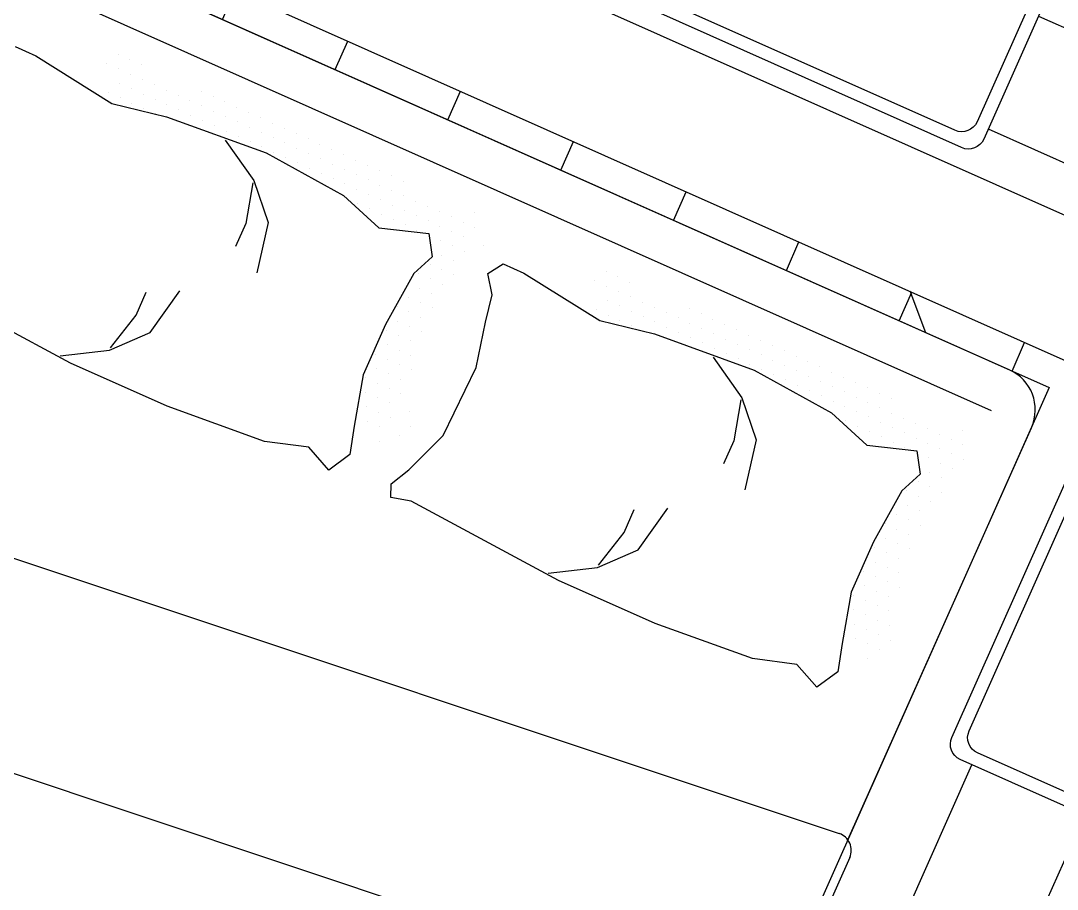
# Model space of a CAD drawing. Header units: millimetres. Extents: x 525387 to 527545, y 2235066 to 2235448.
# Drawn here: x 525583.582 to 525584.754, y 2235296.556 to 2235297.538 of the extents above; entities that cross this region are included whole.
import ezdxf

# ---------------------------------------------------------------- set-up
doc = ezdxf.new("R2010")
doc.units = ezdxf.units.MM
doc.layers.add('jardin', color=72, linetype='Continuous', lineweight=5)
doc.layers.add('muro', color=5, linetype='Continuous', lineweight=35)
doc.layers.add('muebles', color=2, linetype='Continuous')
doc.layers.add('PISOS', color=7, linetype='Continuous')

# ---------------------------------------------------------------- blocks, each defined once
blk = doc.blocks.new('CAMA MAT')
at = {"color": 0, "linetype": 'ByBlock'}
for p, q in [((0.6003499990979435, 3.27736049143823e-05), (-0.6003499990979435, -3.27736049143823e-05)), ((-0.6003472242824728, -0.05043907344115439), (0.6003527739176207, -0.05037352640064086)), ((0.6499933339022164, -0.5600965149170065), (0.6499652301564538, -0.04957699518612202)), ((-0.4657680572094023, -0.08411246417128382), (-0.4657680572094023, -0.08411246417128382)), ((-0.4510650894236505, -0.0841116547852323), (-0.4510650894236505, -0.0841116547852323)), ((-0.4363621216250522, -0.08411084539907421), (-0.4363621216250522, -0.08411084539907421)), ((-0.3628472826447933, -0.08410679846862479), (-0.3628472826447933, -0.08410679846862479)), ((-0.3481443148590415, -0.08410598908246669), (-0.3481443148590415, -0.08410598908246669)), ((-0.3334413470604431, -0.08410517969641518), (-0.3334413470604431, -0.08410517969641518)), ((-0.3187383792619585, -0.08410437031031393), (-0.3187383792619585, -0.08410437031031393)), ((-0.3040354114633601, -0.08410356092421267), (-0.3040354114633601, -0.08410356092421267)), ((-0.2893324436776084, -0.08410275153811142), (-0.2893324436776084, -0.08410275153811142)), ((-0.27462947587901, -0.08410194215201017), (-0.27462947587901, -0.08410194215201017)), ((-0.2599265080801842, -0.08410113276596576), (-0.2599265080801842, -0.08410113276596576)), ((-0.2452235402815859, -0.08410032337980766), (-0.2452235402815859, -0.08410032337980766)), ((-0.2305205724958341, -0.0840995139936993), (-0.2305205724958341, -0.0840995139936993)), ((-0.2158176046973495, -0.0840987046076549), (-0.2158176046973495, -0.0840987046076549)), ((-0.2011146368987511, -0.0840978952214968), (-0.2011146368987511, -0.0840978952214968)), ((-0.1864116691129993, -0.08409708583539555), (-0.1864116691129993, -0.08409708583539555)), ((-0.171708701314401, -0.08409627644935114), (-0.171708701314401, -0.08409627644935114)), ((-0.1570057335158026, -0.08409546706324988), (-0.1570057335158026, -0.08409546706324988)), ((-0.1423027657169769, -0.08409465767714863), (-0.1423027657169769, -0.08409465767714863)), ((-0.1275997979314525, -0.08409384829104738), (-0.1275997979314525, -0.08409384829104738)), ((-0.1128968301327404, -0.08409303890493902), (-0.1128968301327404, -0.08409303890493902)), ((-0.02467902335399685, -0.08408818258838124), (-0.02467902335399685, -0.08408818258838124)), ((0.1385554821004007, -0.08407974707226629), (0.1385554821004007, -0.08407974707226629)), ((0.1532584498861524, -0.08407893768621477), (0.1532584498861524, -0.08407893768621477)), ((0.1679614176847508, -0.08407812830005668), (0.1679614176847508, -0.08407812830005668)), ((0.2414762566650097, -0.08407408136960726), (0.2414762566650097, -0.08407408136960726)), ((0.2561792244507615, -0.08407327198344916), (0.2561792244507615, -0.08407327198344916)), ((0.2708821922493598, -0.08407246259739765), (0.2708821922493598, -0.08407246259739765)), ((0.2855851600478445, -0.0840716532112964), (0.2855851600478445, -0.0840716532112964)), ((0.3002881278464429, -0.08407084382519514), (0.3002881278464429, -0.08407084382519514)), ((0.3149910956321946, -0.08407003443909389), (0.3149910956321946, -0.08407003443909389)), ((0.329694063430793, -0.08406922505299264), (0.329694063430793, -0.08406922505299264)), ((0.3443970312296187, -0.08406841566694823), (0.3443970312296187, -0.08406841566694823)), ((0.3590999990282171, -0.08406760628078302), (0.3590999990282171, -0.08406760628078302)), ((0.3738029668139689, -0.08406679689468177), (0.3738029668139689, -0.08406679689468177)), ((0.3885059346124535, -0.08406598750863736), (0.3885059346124535, -0.08406598750863736)), ((0.4032089024110519, -0.08406517812247927), (0.4032089024110519, -0.08406517812247927)), ((0.4179118701968036, -0.08406436873637801), (0.4179118701968036, -0.08406436873637801)), ((0.432614837995402, -0.0840635593503336), (0.432614837995402, -0.0840635593503336)), ((0.4473178057940004, -0.08406274996423235), (0.4473178057940004, -0.08406274996423235)), ((0.4620207735928261, -0.0840619405781311), (0.4620207735928261, -0.0840619405781311)), ((0.4767237413783505, -0.08406113119202274), (0.4767237413783505, -0.08406113119202274)), ((0.4914267091770625, -0.08406032180592149), (0.4914267091770625, -0.08406032180592149)), ((0.5796445159558061, -0.08405546548936371), (0.5796445159558061, -0.08405546548936371)), ((-0.4731187317224794, -0.09881583666300031), (-0.4731187317224794, -0.09881583666300031)), ((-0.458415763936955, -0.09881502727684222), (-0.458415763936955, -0.09881502727684222)), ((-0.4437127961381293, -0.09881421789074096), (-0.4437127961381293, -0.09881421789074096)), ((-0.4290098283395309, -0.09881340850469655), (-0.4290098283395309, -0.09881340850469655)), ((-0.4143068605409326, -0.0988125991185953), (-0.4143068605409326, -0.0988125991185953)), ((-0.3996038927551808, -0.09881178973249405), (-0.3996038927551808, -0.09881178973249405)), ((-0.3849009249566961, -0.0988109803463928), (-0.3849009249566961, -0.0988109803463928)), ((-0.3701979571580978, -0.09881017096028444), (-0.3701979571580978, -0.09881017096028444)), ((-0.355494989359272, -0.09880936157418319), (-0.355494989359272, -0.09880936157418319)), ((-0.3407920215737477, -0.09880855218808193), (-0.3407920215737477, -0.09880855218808193)), ((-0.3260890537749219, -0.09880774280198068), (-0.3260890537749219, -0.09880774280198068)), ((-0.3113860859763236, -0.09880693341587943), (-0.3113860859763236, -0.09880693341587943)), ((-0.2966831181905718, -0.09880612402977818), (-0.2966831181905718, -0.09880612402977818)), ((-0.2819801503920871, -0.09880531464373377), (-0.2819801503920871, -0.09880531464373377)), ((-0.2672771825934888, -0.09880450525762541), (-0.2672771825934888, -0.09880450525762541)), ((-0.2525742147948904, -0.09880369587146731), (-0.2525742147948904, -0.09880369587146731)), ((-0.2378712470091386, -0.0988028864854229), (-0.2378712470091386, -0.0988028864854229)), ((-0.2231682792105403, -0.09880207709932165), (-0.2231682792105403, -0.09880207709932165)), ((-0.2084653114119419, -0.09880126771316355), (-0.2084653114119419, -0.09880126771316355)), ((-0.1937623436131162, -0.09880045832711914), (-0.1937623436131162, -0.09880045832711914)), ((-0.1790593758274781, -0.09879964894101789), (-0.1790593758274781, -0.09879964894101789)), ((-0.1643564080288797, -0.09879883955491664), (-0.1643564080288797, -0.09879883955491664)), ((-0.1496534402302814, -0.09879803016880828), (-0.1496534402302814, -0.09879803016880828)), ((-0.134950472431683, -0.09879722078270703), (-0.134950472431683, -0.09879722078270703)), ((-0.1202475046459313, -0.09879641139666262), (-0.1202475046459313, -0.09879641139666262)), ((-0.1055445368473329, -0.09879560201050452), (-0.1055445368473329, -0.09879560201050452)), ((-0.09084156904873453, -0.09879479262440327), (-0.09084156904873453, -0.09879479262440327)), ((-0.07613860126309646, -0.09879398323835886), (-0.07613860126309646, -0.09879398323835886)), ((-0.0614356334644981, -0.09879317385220077), (-0.0614356334644981, -0.09879317385220077)), ((-0.04673266566567236, -0.09879236446609241), (-0.04673266566567236, -0.09879236446609241)), ((-0.03202969786707399, -0.098791555080048), (-0.03202969786707399, -0.098791555080048)), ((-0.01732673008132224, -0.09879074569394675), (-0.01732673008132224, -0.09879074569394675)), ((0.1312048075873236, -0.09878311956398278), (0.1312048075873236, -0.09878311956398278)), ((0.1459077753728479, -0.09878231017782468), (0.1459077753728479, -0.09878231017782468)), ((0.1606107431716737, -0.09878150079172343), (0.1606107431716737, -0.09878150079172343)), ((0.175313710970272, -0.09878069140567902), (0.175313710970272, -0.09878069140567902)), ((0.1900166787688704, -0.09877988201957777), (0.1900166787688704, -0.09877988201957777)), ((0.2047196465546222, -0.09877907263347652), (0.2047196465546222, -0.09877907263347652)), ((0.2194226143532205, -0.09877826324736816), (0.2194226143532205, -0.09877826324736816)), ((0.2341255821517052, -0.0987774538612669), (0.2341255821517052, -0.0987774538612669)), ((0.2488285499505309, -0.09877664447516565), (0.2488285499505309, -0.09877664447516565)), ((0.2635315177360553, -0.0987758350890644), (0.2635315177360553, -0.0987758350890644)), ((0.2782344855348811, -0.09877502570296315), (0.2782344855348811, -0.09877502570296315)), ((0.2929374533334794, -0.0987742163168619), (0.2929374533334794, -0.0987742163168619)), ((0.3076404211192312, -0.09877340693076064), (0.3076404211192312, -0.09877340693076064)), ((0.3223433889178295, -0.09877259754471623), (0.3223433889178295, -0.09877259754471623)), ((0.3370463567163142, -0.09877178815860788), (0.3370463567163142, -0.09877178815860788)), ((0.3517493245149126, -0.09877097877244978), (0.3517493245149126, -0.09877097877244978)), ((0.3664522923006643, -0.09877016938640537), (0.3664522923006643, -0.09877016938640537)), ((0.3811552600992627, -0.09876936000030412), (0.3811552600992627, -0.09876936000030412)), ((0.3958582278978611, -0.09876855061414602), (0.3958582278978611, -0.09876855061414602)), ((0.4105611956966868, -0.09876774122810161), (0.4105611956966868, -0.09876774122810161)), ((0.4252641634824386, -0.09876693184200036), (0.4252641634824386, -0.09876693184200036)), ((0.4399671312809232, -0.098766122455892), (0.4399671312809232, -0.098766122455892)), ((0.4546700990795216, -0.09876531306979075), (0.4546700990795216, -0.09876531306979075)), ((0.46937306687812, -0.0987645036836895), (0.46937306687812, -0.0987645036836895)), ((0.4840760346638717, -0.09876369429764509), (0.4840760346638717, -0.09876369429764509)), ((0.4987790024624701, -0.09876288491148699), (0.4987790024624701, -0.09876288491148699)), ((0.5134819702610685, -0.09876207552538574), (0.5134819702610685, -0.09876207552538574)), ((0.5281849380468202, -0.09876126613934133), (0.5281849380468202, -0.09876126613934133)), ((0.5428879058453049, -0.09876045675318323), (0.5428879058453049, -0.09876045675318323)), ((0.5575908736441306, -0.09875964736707488), (0.5575908736441306, -0.09875964736707488)), ((0.572293841442729, -0.09875883798103047), (0.572293841442729, -0.09875883798103047)), ((0.5869968092284807, -0.09875802859492921), (0.5869968092284807, -0.09875802859492921)), ((-0.4510634706513201, -0.1135175903824646), (-0.4510634706513201, -0.1135175903824646)), ((-0.4363605028528355, -0.1135167809963633), (-0.4363605028528355, -0.1135167809963633)), ((-0.4216575350542371, -0.1135159716102621), (-0.4216575350542371, -0.1135159716102621)), ((-0.4069545672554113, -0.1135151622241537), (-0.4069545672554113, -0.1135151622241537)), ((-0.3922515994696596, -0.1135143528380524), (-0.3922515994696596, -0.1135143528380524)), ((-0.3775486316710612, -0.113513543452008), (-0.3775486316710612, -0.113513543452008)), ((-0.3628456638724629, -0.1135127340658499), (-0.3628456638724629, -0.1135127340658499)), ((-0.3481426960867111, -0.1135119246797487), (-0.3481426960867111, -0.1135119246797487)), ((-0.3334397282882264, -0.1135111152937043), (-0.3334397282882264, -0.1135111152937043)), ((-0.3187367604896281, -0.1135103059075462), (-0.3187367604896281, -0.1135103059075462)), ((-0.3040337926910297, -0.1135094965214378), (-0.3040337926910297, -0.1135094965214378)), ((-0.289330824905278, -0.1135086871353934), (-0.289330824905278, -0.1135086871353934)), ((-0.2746278571066796, -0.1135078777492922), (-0.2746278571066796, -0.1135078777492922)), ((-0.2599248893078538, -0.1135070683631909), (-0.2599248893078538, -0.1135070683631909)), ((-0.2452219215092555, -0.1135062589770897), (-0.2452219215092555, -0.1135062589770897)), ((-0.2305189537236174, -0.1135054495909884), (-0.2305189537236174, -0.1135054495909884)), ((-0.215815985925019, -0.1135046402048872), (-0.215815985925019, -0.1135046402048872)), ((-0.2011130181264207, -0.1135038308187859), (-0.2011130181264207, -0.1135038308187859)), ((-0.1864100503406689, -0.1135030214326775), (-0.1864100503406689, -0.1135030214326775)), ((-0.1717070825420706, -0.1135022120465763), (-0.1717070825420706, -0.1135022120465763)), ((-0.1570041147434722, -0.113501402660475), (-0.1570041147434722, -0.113501402660475)), ((-0.1423011469446465, -0.1135005932744306), (-0.1423011469446465, -0.1135005932744306)), ((-0.1275981791592358, -0.1134997838883294), (-0.1275981791592358, -0.1134997838883294)), ((-0.11289521136041, -0.1134989745021713), (-0.11289521136041, -0.1134989745021713)), ((-0.09819224356181167, -0.1134981651161269), (-0.09819224356181167, -0.1134981651161269)), ((-0.0834892757632133, -0.1134973557300185), (-0.0834892757632133, -0.1134973557300185)), ((-0.06878630797746155, -0.1134965463438604), (-0.06878630797746155, -0.1134965463438604)), ((-0.05408334017886318, -0.113495736957816), (-0.05408334017886318, -0.113495736957816)), ((-0.03938037238026482, -0.1134949275717148), (-0.03938037238026482, -0.1134949275717148)), ((-0.02467740458155276, -0.1134941181856135), (-0.02467740458155276, -0.1134941181856135)), ((2.556320396251976e-05, -0.1134933087995122), (2.556320396251976e-05, -0.1134933087995122)), ((0.1532600686584829, -0.113484873283447), (0.1532600686584829, -0.113484873283447)), ((0.1679630364570812, -0.1134840638973458), (0.1679630364570812, -0.1134840638973458)), ((0.1826660042555659, -0.1134832545112374), (0.1826660042555659, -0.1134832545112374)), ((0.1973689720543916, -0.1134824451251362), (0.1973689720543916, -0.1134824451251362)), ((0.2120719398401434, -0.1134816357390349), (0.2120719398401434, -0.1134816357390349)), ((0.2267749076387418, -0.1134808263529905), (0.2267749076387418, -0.1134808263529905)), ((0.2414778754373401, -0.1134800169668324), (0.2414778754373401, -0.1134800169668324)), ((0.2561808432230919, -0.1134792075807312), (0.2561808432230919, -0.1134792075807312)), ((0.2708838110215765, -0.1134783981946867), (0.2708838110215765, -0.1134783981946867)), ((0.2855867788201749, -0.1134775888085287), (0.2855867788201749, -0.1134775888085287)), ((0.3002897466187733, -0.1134767794224203), (0.3002897466187733, -0.1134767794224203)), ((0.314992714404525, -0.1134759700363759), (0.314992714404525, -0.1134759700363759)), ((0.3296956822031234, -0.1134751606502746), (0.3296956822031234, -0.1134751606502746)), ((0.3443986500019491, -0.1134743512641734), (0.3443986500019491, -0.1134743512641734)), ((0.3591016178005475, -0.1134735418780721), (0.3591016178005475, -0.1134735418780721)), ((0.3738045855861856, -0.1134727324919709), (0.3738045855861856, -0.1134727324919709)), ((0.3885075533847839, -0.1134719231058696), (0.3885075533847839, -0.1134719231058696)), ((0.4032105211833823, -0.1134711137197613), (0.4032105211833823, -0.1134711137197613)), ((0.4179134889691341, -0.11347030433366), (0.4179134889691341, -0.11347030433366)), ((0.4326164567677324, -0.1134694949475588), (0.4326164567677324, -0.1134694949475588)), ((0.4473194245663308, -0.1134686855614575), (0.4473194245663308, -0.1134686855614575)), ((0.4620223923651565, -0.1134678761754131), (0.4620223923651565, -0.1134678761754131)), ((0.4767253601505672, -0.1134670667893118), (0.4767253601505672, -0.1134670667893118)), ((0.491428327949393, -0.1134662574031537), (0.491428327949393, -0.1134662574031537)), ((0.5061312957479913, -0.1134654480171093), (0.5061312957479913, -0.1134654480171093)), ((0.5208342635465897, -0.113464638631001), (0.5208342635465897, -0.113464638631001)), ((0.5355372313323414, -0.1134638292448429), (0.5355372313323414, -0.1134638292448429)), ((0.5502401991309398, -0.1134630198587985), (0.5502401991309398, -0.1134630198587985)), ((0.5649431669295382, -0.1134622104726972), (0.5649431669295382, -0.1134622104726972)), ((0.5796461347283639, -0.113461401086596), (0.5796461347283639, -0.113461401086596)), ((0.5943491025137746, -0.1134605917004947), (0.5943491025137746, -0.1134605917004947)), ((-0.5758512172167229, -0.1234049995021138), (-0.550209413411153, -0.1234035879421924)), ((-0.550209413411153, -0.1234035879421924), (-0.4497823312850642, -0.1376313291695865)), ((-0.4584141451646246, -0.1282209628612136), (-0.4584141451646246, -0.1282209628612136)), ((-0.4497823312850642, -0.1376313291695865), (-0.3871031696206728, -0.1262413103653657)), ((-0.4437111773660263, -0.1282201534750556), (-0.4437111773660263, -0.1282201534750556)), ((-0.4290082095674279, -0.1282193440890111), (-0.4290082095674279, -0.1282193440890111)), ((-0.4143052417688295, -0.1282185347029028), (-0.4143052417688295, -0.1282185347029028)), ((-0.3996022739831915, -0.1282177253168015), (-0.3996022739831915, -0.1282177253168015)), ((-0.3871031696206728, -0.1262413103653657), (-0.2674420921408682, -0.1176947771281647)), ((-0.3158761884869818, -0.1233906880938633), (-0.2674402116731471, -0.1518545610425548)), ((-0.2674420921408682, -0.1176947771281647), (-0.1677237267455212, -0.1262292337102409)), ((-0.1677237267455212, -0.1262292337102409), (-0.1164391788876173, -0.1433063025540733)), ((-0.1496518214581783, -0.1282039657531229), (-0.1496518214581783, -0.1282039657531229)), ((-0.13494885365958, -0.1282031563670216), (-0.13494885365958, -0.1282031563670216)), ((-0.1202458858738282, -0.1282023469809772), (-0.1202458858738282, -0.1282023469809772)), ((-0.1164391788876173, -0.1433063025540733), (-0.0623075578668022, -0.1262234306381913)), ((-0.1055429180752299, -0.128201537594876), (-0.1055429180752299, -0.128201537594876)), ((-0.09083995027640412, -0.1282007282087108), (-0.09083995027640412, -0.1282007282087108)), ((-0.07613698249099343, -0.1281999188226663), (-0.07613698249099343, -0.1281999188226663)), ((-0.0623075578668022, -0.1262234306381913), (-0.04806092550654739, -0.1489957831104149)), ((-0.04673104689356933, -0.128198300050407), (-0.04673104689356933, -0.128198300050407)), ((-0.03202807909497096, -0.1281974906643626), (-0.03202807909497096, -0.1281974906643626)), ((-0.01732511130921921, -0.1281966812782613), (-0.01732511130921921, -0.1281966812782613)), ((0.01707695935238007, -0.1404528017237183), (0.02847232209308004, -0.1233722824030963)), ((0.02847232209308004, -0.1233722824030963), (0.05411412589864995, -0.1233708708431749)), ((0.05411412589864995, -0.1233708708431749), (0.1545412080247388, -0.137598612070569)), ((0.1459093941451783, -0.1281882457621961), (0.1459093941451783, -0.1281882457621961)), ((0.1545412080247388, -0.137598612070569), (0.2172203696891302, -0.1262085932663481)), ((0.1606123619437767, -0.128187436376038), (0.1606123619437767, -0.128187436376038)), ((0.1753153297423751, -0.1281866269899865), (0.1753153297423751, -0.1281866269899865)), ((0.1900182975409734, -0.1281858176038853), (0.1900182975409734, -0.1281858176038853)), ((0.2047212653267252, -0.128185008217784), (0.2047212653267252, -0.128185008217784)), ((0.2172203696891302, -0.1262085932663481), (0.3368814471689348, -0.1176620600291471)), ((0.2884473508228211, -0.1233579709948458), (0.3368833276366558, -0.1518218439435373)), ((0.3368814471689348, -0.1176620600291471), (0.4365998125642818, -0.1261965166112233)), ((0.4365998125642818, -0.1261965166112233), (0.4878843604221856, -0.1432735854550558)), ((0.4546717178516246, -0.1281712486541053), (0.4546717178516246, -0.1281712486541053)), ((0.469374685650223, -0.1281704392680041), (0.469374685650223, -0.1281704392680041)), ((0.4840776534359748, -0.1281696298819597), (0.4840776534359748, -0.1281696298819597)), ((0.4878843604221856, -0.1432735854550558), (0.5420159814430008, -0.1261907135391738)), ((0.4987806212345731, -0.1281688204958584), (0.4987806212345731, -0.1281688204958584)), ((0.5134835890333989, -0.1281680111096932), (0.5134835890333989, -0.1281680111096932)), ((0.5281865568188095, -0.1281672017236488), (0.5281865568188095, -0.1281672017236488)), ((0.5420159814430008, -0.1261907135391738), (0.5562626138032556, -0.1489630660113974)), ((0.5575924924162337, -0.1281655829513895), (0.5575924924162337, -0.1281655829513895)), ((0.572295460214832, -0.1281647735653451), (0.572295460214832, -0.1281647735653451)), ((0.5869984280005838, -0.1281639641792438), (0.5869984280005838, -0.1281639641792438)), ((0.03132343501260948, -0.1603786107552381), (0.01707695935238007, -0.1404528017237183)), ((-0.2674402116731471, -0.1518545610425548), (-0.2332491434522126, -0.1888590852317193)), ((-0.04806092550654739, -0.1489957831104149), (-0.05945581813023182, -0.1746162483999356)), ((-0.0393787536080481, -0.1429008631560293), (-0.0393787536080481, -0.1429008631560293)), ((-0.02467578580944974, -0.1429000537699778), (-0.02467578580944974, -0.1429000537699778)), ((0.3368833276366558, -0.1518218439435373), (0.3710743958577041, -0.1888263681327018)), ((0.5562626138032556, -0.1489630660113974), (0.5448677211795712, -0.1745835313009181)), ((0.5649447857018686, -0.1428681460570118), (0.5649447857018686, -0.1428681460570118)), ((0.5796477535003532, -0.1428673366709603), (0.5796477535003532, -0.1428673366709603)), ((-0.267440054969029, -0.1547011833949554), (-0.2560412446886176, -0.2002469871982413)), ((-0.04672942812123893, -0.157604235647689), (-0.04672942812123893, -0.157604235647689)), ((-0.03202646032264056, -0.1576034262616446), (-0.03202646032264056, -0.1576034262616446)), ((-0.01732349253688881, -0.1576026168754865), (-0.01732349253688881, -0.1576026168754865)), ((0.0370234323764862, -0.1916914586449181), (0.03132343501260948, -0.1603786107552381)), ((0.336883484340774, -0.1546684662959379), (0.3482822946211854, -0.2002142700992238)), ((0.5575941111885641, -0.1575715185486715), (0.5575941111885641, -0.1575715185486715)), ((0.5722970789871624, -0.1575707091626271), (0.5722970789871624, -0.1575707091626271)), ((0.5870000467729142, -0.157569899776469), (0.5870000467729142, -0.157569899776469)), ((-0.05945581813023182, -0.1746162483999356), (-0.06515036538644381, -0.2400895075547567)), ((-0.05408010263465712, -0.1723076081394126), (-0.05408010263465712, -0.1723076081394126)), ((-0.03937713483594507, -0.1723067987533113), (-0.03937713483594507, -0.1723067987533113)), ((-0.02467416703734671, -0.1723059893672101), (-0.02467416703734671, -0.1723059893672101)), ((0.5448677211795712, -0.1745835313009181), (0.5391731739233592, -0.2400567904557391)), ((0.5502434366751459, -0.1722748910403951), (0.5502434366751459, -0.1722748910403951)), ((0.5649464044738579, -0.1722740816542938), (0.5649464044738579, -0.1722740816542938)), ((0.5796493722724563, -0.1722732722681926), (0.5796493722724563, -0.1722732722681926)), ((-0.0467278093491359, -0.1870101712320036), (-0.0467278093491359, -0.1870101712320036)), ((-0.03202484155053753, -0.1870093618459592), (-0.03202484155053753, -0.1870093618459592)), ((0.5575957299606671, -0.1869774541329861), (0.5575957299606671, -0.1869774541329861)), ((0.5722986977592655, -0.1869766447469416), (0.5722986977592655, -0.1869766447469416)), ((-0.2332491434522126, -0.1888590852317193), (-0.2218497063637415, -0.245791457369279)), ((0.04842255605228729, -0.2429305071530621), (0.0370234323764862, -0.1916914586449181)), ((0.3710743958577041, -0.1888263681327018), (0.3824738329460615, -0.2457587402702615)), ((-0.2560412446886176, -0.2002469871982413), (-0.2560396776337939, -0.2287134474832158)), ((-0.05407848386221303, -0.2017135437237272), (-0.05407848386221303, -0.2017135437237272)), ((-0.03937551606361467, -0.2017127343376259), (-0.03937551606361467, -0.2017127343376259)), ((-0.0246725482650163, -0.2017119249515176), (-0.0246725482650163, -0.2017119249515176)), ((0.3482822946211854, -0.2002142700992238), (0.3482838616760091, -0.2286807303841982)), ((0.55024505544759, -0.2016808266247097), (0.55024505544759, -0.2016808266247097)), ((0.5649480232461883, -0.2016800172386084), (0.5649480232461883, -0.2016800172386084)), ((0.5796509910447867, -0.2016792078525), (0.5796509910447867, -0.2016792078525)), ((-0.06142915837563123, -0.2164169162153939), (-0.06142915837563123, -0.2164169162153939)), ((-0.04672619057703287, -0.2164161068292856), (-0.04672619057703287, -0.2164161068292856)), ((-0.03202322277820713, -0.2164152974431843), (-0.03202322277820713, -0.2164152974431843)), ((0.5428943809341717, -0.2163841991163764), (0.5428943809341717, -0.2163841991163764)), ((0.5575973487327701, -0.216383389730268), (0.5575973487327701, -0.216383389730268)), ((0.5723003165315959, -0.2163825803441668), (0.5723003165315959, -0.2163825803441668)), ((-0.05407686509011, -0.2311194793210092), (-0.05407686509011, -0.2311194793210092)), ((-0.03937389729151164, -0.2311186699348511), (-0.03937389729151164, -0.2311186699348511)), ((-0.02467092949291327, -0.2311178605488067), (-0.02467092949291327, -0.2311178605488067)), ((0.550246674219693, -0.2310867622219916), (0.550246674219693, -0.2310867622219916)), ((0.5649496420182913, -0.2310859528358336), (0.5649496420182913, -0.2310859528358336)), ((0.5796526098168897, -0.2310851434497891), (0.5796526098168897, -0.2310851434497891)), ((-0.06515036538644381, -0.2400895075547567), (-0.06514691785957893, -0.3027158306786717)), ((-0.06142753960330083, -0.2458228517997014), (-0.06142753960330083, -0.2458228517997014)), ((-0.04672457180470246, -0.2458220424136002), (-0.04672457180470246, -0.2458220424136002)), ((-0.03202160400587672, -0.2458212330275558), (-0.03202160400587672, -0.2458212330275558)), ((0.04557818147770831, -0.3283301237847098), (0.04842255605228729, -0.2429305071530621)), ((0.5391731739233592, -0.2400567904557391), (0.539176621450224, -0.3026831135796542)), ((0.5428959997065022, -0.2457901347006839), (0.5428959997065022, -0.2457901347006839)), ((0.5575989675051005, -0.2457893253145826), (0.5575989675051005, -0.2457893253145826)), ((0.5723019353039263, -0.2457885159285382), (0.5723019353039263, -0.2457885159285382)), ((-0.05407524631800698, -0.2605254149053238), (-0.05407524631800698, -0.2605254149053238)), ((-0.03937227851940861, -0.2605246055192225), (-0.03937227851940861, -0.2605246055192225)), ((-0.02466931072081024, -0.2605237961331142), (-0.02466931072081024, -0.2605237961331142)), ((0.550248292991796, -0.2604926978063062), (0.550248292991796, -0.2604926978063062)), ((0.5649512607903944, -0.260491888420205), (0.5649512607903944, -0.260491888420205)), ((0.5796542285889927, -0.2604910790340966), (0.5796542285889927, -0.2604910790340966)), ((-0.0614259208311978, -0.2752287873969905), (-0.0614259208311978, -0.2752287873969905)), ((-0.04672295303237206, -0.2752279780108822), (-0.04672295303237206, -0.2752279780108822)), ((-0.03201998523388738, -0.2752271686247809), (-0.03201998523388738, -0.2752271686247809)), ((-0.01731701744813563, -0.2752263592386797), (-0.01731701744813563, -0.2752263592386797)), ((0.5428976184786052, -0.275196070297973), (0.5428976184786052, -0.275196070297973)), ((0.5576005862774309, -0.2751952609118646), (0.5576005862774309, -0.2751952609118646)), ((0.5723035540760293, -0.2751944515257634), (0.5723035540760293, -0.2751944515257634)), ((0.5870065218616674, -0.2751936421396621), (0.5870065218616674, -0.2751936421396621)), ((-0.05407362754567657, -0.2899313504896313), (-0.05407362754567657, -0.2899313504896313)), ((-0.03937065974707821, -0.28993054110353), (-0.03937065974707821, -0.28993054110353)), ((-0.02466769194847984, -0.2899297317174856), (-0.02466769194847984, -0.2899297317174856)), ((0.5502499117641264, -0.2898986333906137), (0.5502499117641264, -0.2898986333906137)), ((0.5649528795627248, -0.2898978240045125), (0.5649528795627248, -0.2898978240045125)), ((0.5796558473613231, -0.2898970146184681), (0.5796558473613231, -0.2898970146184681)), ((-0.3044669135304048, -0.3568153823635143), (-0.2930737446699823, -0.2998817554990936)), ((-0.06514691785957893, -0.3027158306786717), (-0.05089840502751031, -0.3596480459899496)), ((-0.0614243020588674, -0.304634722981298), (-0.0614243020588674, -0.304634722981298)), ((-0.04672133426038272, -0.3046339135951968), (-0.04672133426038272, -0.3046339135951968)), ((-0.03201836646178435, -0.3046331042091523), (-0.03201836646178435, -0.3046331042091523)), ((-0.0173153986760326, -0.3046322948229943), (-0.0173153986760326, -0.3046322948229943)), ((0.2998566257793982, -0.3567826652644968), (0.3112497946398207, -0.299849038400076)), ((0.539176621450224, -0.3026831135796542), (0.5534251342822927, -0.3596153288909321)), ((0.5428992372509356, -0.3046020058822805), (0.5428992372509356, -0.3046020058822805)), ((0.557602205049534, -0.3046011964961792), (0.557602205049534, -0.3046011964961792)), ((0.5723051728480186, -0.3046003871101348), (0.5723051728480186, -0.3046003871101348)), ((0.5870081406337704, -0.3045995777239767), (0.5870081406337704, -0.3045995777239767)), ((-0.3272602684305639, -0.3454299898253055), (-0.3272618354855013, -0.3169635295403879)), ((-0.05407200877357354, -0.3193372860869204), (-0.05407200877357354, -0.3193372860869204)), ((-0.03936904097497518, -0.3193364767008191), (-0.03936904097497518, -0.3193364767008191)), ((-0.02466607317614944, -0.3193356673147107), (-0.02466607317614944, -0.3193356673147107)), ((3.68946093658451e-05, -0.3193348579286095), (3.68946093658451e-05, -0.3193348579286095)), ((0.02563734986506461, -0.3795709764557813), (0.04557818147770831, -0.3283301237847098)), ((0.2770632708792391, -0.345397272726288), (0.2770617038243017, -0.3169308124413703)), ((0.5502515305362294, -0.3193045689879028), (0.5502515305362294, -0.3193045689879028)), ((0.5649544983348278, -0.3193037596018016), (0.5649544983348278, -0.3193037596018016)), ((0.5796574661336535, -0.3193029502156932), (0.5796574661336535, -0.3193029502156932)), ((0.5943604339191779, -0.319302140829592), (0.5943604339191779, -0.319302140829592)), ((-0.04671971548805232, -0.3340398491924788), (-0.04671971548805232, -0.3340398491924788)), ((-0.03201674768945395, -0.3340390398063775), (-0.03201674768945395, -0.3340390398063775)), ((-0.0173137799037022, -0.3340382304202762), (-0.0173137799037022, -0.3340382304202762)), ((0.007389187894887073, -0.3340374210342318), (0.007389187894887073, -0.3340374210342318)), ((0.5576038238217507, -0.3340071320934612), (0.5576038238217507, -0.3340071320934612)), ((0.572306791620349, -0.33400632270736), (0.572306791620349, -0.33400632270736)), ((0.5870097594061008, -0.3340055133212587), (0.5870097594061008, -0.3340055133212587)), ((0.6017127272046991, -0.3340047039352143), (0.6017127272046991, -0.3340047039352143)), ((-0.3386540641121201, -0.3909770483554595), (-0.3272602684305639, -0.3454299898253055)), ((-0.03936742220264478, -0.3487424122851266), (-0.03936742220264478, -0.3487424122851266)), ((-0.02466445440404641, -0.3487416028990253), (-0.02466445440404641, -0.3487416028990253)), ((3.851338158256112e-05, -0.3487407935129241), (3.851338158256112e-05, -0.3487407935129241)), ((0.2656694751977966, -0.390944331256442), (0.2770632708792391, -0.345397272726288)), ((0.5649561171071582, -0.3487096951861091), (0.5649561171071582, -0.3487096951861091)), ((0.5796590849057566, -0.3487088858000078), (0.5796590849057566, -0.3487088858000078)), ((0.5943620526913946, -0.3487080764139066), (0.5943620526913946, -0.3487080764139066)), ((-0.3386539074078883, -0.3938236707078602), (-0.3044669135304048, -0.3568153823635143)), ((-0.05089840502751031, -0.3596480459899496), (-0.04234945403345591, -0.3909607370341845)), ((-0.01731216113159917, -0.3634441660045908), (-0.01731216113159917, -0.3634441660045908)), ((0.2656696319019147, -0.3937909536088426), (0.2998566257793982, -0.3567826652644968)), ((0.5534251342822927, -0.3596153288909321), (0.5619740852763471, -0.390928019935167)), ((0.5870113781782038, -0.3634114489055733), (0.5870113781782038, -0.3634114489055733)), ((0.01424230053260089, -0.4023447404682869), (0.02563734986506461, -0.3795709764557813)), ((-0.3870867501030943, -0.4222928761912641), (-0.3386539074078883, -0.3938236707078602)), ((-0.04234945403345591, -0.3909607370341845), (-0.05659342240073784, -0.4165813591628975)), ((0.2172367892067086, -0.4222601590922466), (0.2656696319019147, -0.3937909536088426)), ((0.5619740852763471, -0.390928019935167), (0.5477301169090651, -0.41654864206388)), ((-0.08793416123614861, -0.4023498147899858), (-0.1363677874608129, -0.4165857506750825)), ((-0.05659342240073784, -0.4165813591628975), (-0.08793416123614861, -0.4023498147899858)), ((0.01994123554959515, -0.4165776964010703), (0.01424230053260089, -0.4023447404682869)), ((0.5163893780736544, -0.4023170976909682), (0.4679557518489901, -0.416553033576065)), ((0.5477301169090651, -0.41654864206388), (0.5163893780736544, -0.4023170976909682)), ((-0.3728412146808751, -0.4251387143474687), (-0.5615898891110191, -0.41091583515)), ((-0.1363677874608129, -0.4165857506750825), (-0.2531797891972474, -0.4251321270858881)), ((0.04273365019889752, -0.4108831180509824), (0.01994123554959515, -0.4165776964010703)), ((0.2314823246289279, -0.4251059972484512), (0.04273365019889752, -0.4108831180509824)), ((0.4679557518489901, -0.416553033576065), (0.3511437501125556, -0.4250994099868706)), ((-0.2531797891972474, -0.4251321270858881), (-0.3728412146808751, -0.4251387143474687)), ((0.3511437501125556, -0.4250994099868706), (0.2314823246289279, -0.4251059972484512)), ((-0.6447773725890329, -0.6824772741680505), (0.6381331871573366, -0.5575332495498415)), ((0.6599167798686949, -0.5772822427470885), (0.6599273680042188, -0.769621863348199)), ((0.6420209607963443, -0.7893730414179245), (-0.6408895989452503, -0.9143170660704314))]:
    blk.add_line(p, q, dxfattribs=at)
for centre, radius, start, end in [((0.6003527302316343, -0.04957972631986252), 0.04961250000000003, 0.003154092957454218, 90.00315409295663), ((0.6400717799091353, -0.5772833351977624), 0.01984500000001133, 0.00315408480872047, 95.60597642523328)]:
    blk.add_arc(centre, radius, start, end, dxfattribs=at)
blk = doc.blocks.new('CAB 5 REC')
at = {"layer": 'PISOS', "linetype": 'Continuous', "lineweight": -3}
h = blk.add_hatch(dxfattribs=at)
h.set_pattern_fill('DOLMIT', color=30, scale=0.022, angle=90)
h.set_pattern_definition([(90, (-560.6867164716823, -52.62119671097025), (-0.1397, 8.554157892044263e-18), []), (135, (-560.6867164716823, -52.62119671097025), (-0.2793998095570217, -0.2793998095570217), [0.1975656346635214, -0.3951312693270428])])
edge = h.paths.add_edge_path()
edge.add_line((14.84500000008848, 6.595000000204891), (14.99500000011176, 6.595000000204891))
edge.add_line((14.99499999999534, 6.595000000204891), (14.99499999999534, 6.982246834784746))
edge.add_arc((14.8529060195433, 7.111137074884027), 0.1918421052631891, 42.21046216116798, 317.789537838832, ccw=False)
edge.add_line((14.99499999999534, 7.240027314983308), (14.99499999999534, 7.59499999973923))
edge.add_line((14.99499999999534, 7.595000000204891), (15.44499999994878, 7.595000000204891))
edge.add_line((15.44500000006519, 7.595000000204891), (15.44500275258906, 7.695000000298023))
edge.add_line((15.44500275247265, 7.695000000298023), (14.04499724751804, 7.695000000298023))
edge.add_line((14.04499724763446, 7.695000000298023), (14.04500000015832, 7.520000000484288))
edge.add_line((14.04500000004191, 7.520000000018626), (11.77000000001863, 7.520000000018626))
edge.add_line((11.77000000001863, 7.520000000018626), (11.77000000001863, 3.649999999906868))
edge.add_line((11.77000000001863, 3.649999999906868), (13.19500000006519, 3.649999999906868))
edge.add_line((13.19500000006519, 3.649999999906868), (13.19500000006519, 3.350000000093132))
edge.add_line((13.19500000006519, 3.350000000093132), (13.29500000004191, 3.350000000093132))
edge.add_line((13.29500000004191, 3.350000000093132), (13.29500000004191, 3.274999999906868))
edge.add_line((13.29500000004191, 3.274999999906868), (14.19500000006519, 3.274999999906868))
edge.add_line((14.19500000006519, 3.274999999906868), (14.19500000006519, 3.350000000093132))
edge.add_line((14.19500000006519, 3.350000000093132), (14.59500000008848, 3.350000000093132))
edge.add_line((14.59500000008848, 3.350000000093132), (14.59500000008848, 3.300000000279397))
edge.add_line((14.59500000008848, 3.299999999813735), (14.64500000001863, 3.300002752337605))
edge.add_line((14.64500000001863, 3.300002752337605), (15.39500000001863, 3.299997247755527))
edge.add_line((15.39500000001863, 3.299997247755527), (15.39500000013504, 3.300002752337605))
edge.add_line((15.39500000013504, 3.300002752337605), (15.44500000006519, 3.299999999813735))
edge.add_line((15.44500000006519, 3.299999999813735), (15.44500000006519, 4.194999999832362))
edge.add_line((15.44500000006519, 4.195000000298023), (14.84500000008848, 4.195000000298023))
edge.add_line((14.84500000008848, 4.195000000298023), (14.84500000008848, 6.595000000204891))
h.paths.add_polyline_path([(13.69099999743048, 4.585813728161156), (11.79004198894836, 4.585813728161156), (11.79004198894836, 6.585816041566432), (13.69099999743048, 6.585816041566432)], flags=16)
edge = h.paths.add_edge_path(flags=16)
edge.add_line((14.87022054870613, 7.350313806906343), (14.87021895986982, 7.321452000644058))
edge.add_arc((14.8529060195433, 7.111137074884027), 0.2110263157894569, 85.29407232127504, 274.705927678725)
edge.add_line((14.87021895998623, 6.900822149123996), (14.87022054882254, 6.871960342861712))
edge.add_arc((14.8529060195433, 7.111137074884027), 0.2398026315789371, 85.85945556766558, 274.14054443227985, ccw=False)
edge = h.paths.add_edge_path(flags=16)
edge.add_line((12.21753805340268, 4.543496281374246), (12.21755938243587, 4.156046282034367))
edge.add_arc((12.19865938252769, 4.156045241747051), 0.01889999999956486, -89.99684587354119, 0.0031541258554739215, ccw=False)
edge.add_line((12.19866042293143, 4.137145241722465), (11.81121042347513, 4.137123912572861))
edge.add_arc((11.8112093830714, 4.156023912597448), 0.0189000000001404, 180.0031541260278, 270.003154126114, ccw=False)
edge.add_line((11.79230938304681, 4.156022872310132), (11.79228805401362, 4.54347287165001))
edge.add_arc((11.81118805403821, 4.543473911937326), 0.01889999999945117, 90.00315412645881, 180.0031541260495, ccw=False)
edge.add_line((11.81118701351807, 4.562373911961913), (12.19863701297436, 4.562395241111517))
edge.add_arc((12.19863805337809, 4.54349524108693), 0.01889999999986329, 0.00315412977579399, 90.00315412611411, ccw=False)
edge = h.paths.add_edge_path(flags=16)
edge.add_line((12.19863701297436, 6.609234529081732), (11.81118701351807, 6.609255858231336))
edge.add_arc((11.81118805403821, 6.628155858255923), 0.01889999999943697, 179.9968458739505, 269.99684587354125, ccw=False)
edge.add_line((11.79228805401362, 6.628156898543239), (11.79230938304681, 7.015606897883117))
edge.add_arc((11.8112093830714, 7.015605857595801), 0.01890000000013329, 89.996845873886, 179.9968458739722, ccw=False)
edge.add_line((11.81121042347513, 7.034505857620388), (12.19866042293143, 7.034484528470784))
edge.add_arc((12.19865938252769, 7.015584528446198), 0.01889999999951513, -0.0031541258555876084, 89.9968458735413, ccw=False)
edge.add_line((12.21755938243587, 7.015583488158882), (12.21753805340268, 6.628133488819003))
edge.add_arc((12.19863805337809, 6.628134529106319), 0.01889999999990592, 269.99684587388595, 359.99684587375674, ccw=False)
h.paths.add_polyline_path([(12.54445177235175, 5.318005256354809), (13.51877646544017, 5.318005256354809), (13.51877646544017, 5.50168874906376), (12.54445177235175, 5.50168874906376)], flags=0)
h = blk.add_hatch(dxfattribs=at)
h.set_pattern_fill('DOLMIT', color=30, scale=0.022)
h.set_pattern_definition([(0, (-465.3504801216768, -52.62119671097025), (0, 0.1397), []), (45, (-465.3504801216768, -52.62119671097025), (-0.2793998095570217, 0.2793998095570217), [0.1975656346635214, -0.3951312693270428])])
edge = h.paths.add_edge_path()
edge.add_line((11.61999999999534, 3.350000000093132), (11.61999999999534, 7.520000000018626))
edge.add_line((11.61999999999534, 7.520000000018626), (10.02000000001863, 7.520000000018626))
edge.add_line((10.02000000001863, 7.520000000018626), (10.02000000001863, 7.645000000018626))
edge.add_line((10.02000000001863, 7.645000000018626), (8.520000000018626, 7.645000000018626))
edge.add_line((8.520000000018626, 7.645000000018626), (8.520000000018626, 7.5))
edge.add_line((8.520000000018626, 7.5), (8.520000000018626, 6.5))
edge.add_line((8.520000000018626, 6.5), (8.42000000004191, 6.5))
edge.add_line((8.42000000004191, 6.5), (8.42000000004191, 6.073890240397304))
edge.add_arc((8.562093980493955, 5.945000000298023), 0.1918421052631835, -137.78953783885908, 137.7895378388591, ccw=False)
edge.add_line((8.42000000004191, 5.816109759733081), (8.42000000004191, 5.390000000130385))
edge.add_line((8.42000000004191, 5.390000000130385), (8.520000000018626, 5.390000000130385))
edge.add_line((8.520000000018626, 5.390000000130385), (8.520000000018626, 4.350000000093132))
edge.add_line((8.520000000018626, 4.350000000093132), (7.92000000004191, 4.350000000093132))
edge.add_line((7.92000000004191, 4.350000000093132), (7.92000000004191, 3.274999999906868))
edge.add_line((7.92000000004191, 3.274999999906868), (8.820000000065193, 3.274999999906868))
edge.add_line((8.820000000065193, 3.274999999906868), (8.820000000065193, 3.350000000093132))
edge.add_line((8.820000000065193, 3.350000000093132), (11.62000000011176, 3.350000000093132))
h.paths.add_polyline_path([(9.684622897417285, 3.954895160160959), (9.684654237702489, 5.254819796886295), (11.58463823143393, 5.254866473842412), (11.58460689114872, 3.954941837117076)], flags=16)
edge = h.paths.add_edge_path(flags=16)
edge.add_arc((11.17828581226058, 3.875916833523661), 0.01889999999979112, 89.99684594005771, 179.9968459352327, ccw=False)
edge.add_line((11.17828685266431, 3.894816833082587), (11.56573685212061, 3.894795504398644))
edge.add_arc((11.56573581160046, 3.875895504839718), 0.01889999999944997, -0.0031540601361825793, 89.9968459400576, ccw=False)
edge.add_line((11.58463581162505, 3.875894464086741), (11.58461448294111, 3.488444464746863))
edge.add_arc((11.56571448303293, 3.488445505034178), 0.01889999999990472, 269.996845939713, 359.9968459398423, ccw=False)
edge.add_line((11.5657134426292, 3.469545505475253), (11.17826344317291, 3.469566834159195))
edge.add_arc((11.17826448357664, 3.488466833718121), 0.01889999999990472, 179.9968459398853, 269.996845939713, ccw=False)
edge.add_line((11.15936448366847, 3.488467874471098), (11.15938581235241, 3.875917873810977))
edge = h.paths.add_edge_path(flags=0)
edge.add_arc((11.19310367119033, 3.861097342800349), 0.0188999999988816, 89.99684594022978, 179.9968459365895, ccw=False)
edge.add_line((11.19310471159406, 3.879997342824936), (11.55091736151371, 3.879977645818144))
edge.add_arc((11.55091632110998, 3.861077645793557), 0.0188999999996276, -0.0031540603085886687, 89.9968459404023, ccw=False)
edge.add_line((11.56981632113457, 3.86107660504058), (11.56979662401136, 3.503263955004513))
edge.add_arc((11.55089662398677, 3.50326499575749), 0.01889999999893838, 269.99684593971284, 359.9968459399283, ccw=False)
edge.add_line((11.55089558358304, 3.484364995732903), (11.19308293366339, 3.484384692739695))
edge.add_arc((11.19308397406712, 3.503284692764282), 0.01889999999972709, 179.9968459400577, 269.99684593971295, ccw=False)
edge.add_line((11.17418397415895, 3.503285733517259), (11.17420367128216, 3.861098383553326))
h.paths.add_polyline_path([(9.684656826662831, 5.700145850889385), (9.684625486377627, 7.00007048714906), (11.58460948022548, 7.000023810658604), (11.58464082039427, 5.700099173933268)], flags=16)
edge = h.paths.add_edge_path(flags=16)
edge.add_line((8.544779451331124, 5.705823267810047), (8.544781040167436, 5.734685074072331))
edge.add_arc((8.562093980493955, 5.945000000298023), 0.2110263157894569, 265.294072321275, 454.705927678725)
edge.add_line((8.544781040167436, 6.155314926058054), (8.544779451331124, 6.184176732320338))
edge.add_arc((8.562093980493955, 5.945000000298023), 0.2398026315789371, -94.14054443233442, 94.14054443227991, ccw=False)
edge = h.paths.add_edge_path(flags=16)
edge.add_line((11.15936448366847, 5.283744737505913), (11.15938581235241, 5.671194736845791))
edge.add_arc((11.17828581226058, 5.671193696558475), 0.01889999999979104, 89.99684594005771, 179.9968459398853, ccw=False)
edge.add_line((11.17828685266431, 5.690093696583062), (11.56573685212061, 5.69007236789912))
edge.add_arc((11.56573581160046, 5.671172367874533), 0.01889999999944997, -0.0031540601361825793, 89.9968459400576, ccw=False)
edge.add_line((11.58463581162505, 5.671171327587217), (11.58461448294111, 5.283721328247339))
edge.add_arc((11.56571448303293, 5.283722368534654), 0.01889999999990472, 269.996845939713, 359.9968459398423, ccw=False)
edge.add_line((11.5657134426292, 5.264822368510067), (11.17826344317291, 5.26484369719401))
edge.add_arc((11.17826448357664, 5.283743697218597), 0.01889999999990472, 179.9968459398853, 269.996845939713, ccw=False)
edge = h.paths.add_edge_path(flags=0)
edge.add_line((11.17418397415895, 5.298562596552074), (11.17420367128216, 5.656375246588141))
edge.add_arc((11.19310367119033, 5.656374206300825), 0.01889999999882469, 89.99684594005748, 179.9968459400575, ccw=False)
edge.add_line((11.19310471159406, 5.675274206325412), (11.55091736151371, 5.67525450931862))
edge.add_arc((11.55091632110998, 5.656354508828372), 0.0188999999996276, -0.0031540603085886687, 89.9968459404023, ccw=False)
edge.add_line((11.56981632113457, 5.656353468541056), (11.56979662401136, 5.298540818504989))
edge.add_arc((11.55089662398677, 5.298541859257966), 0.01889999999893838, 269.99684593971284, 359.9968459399283, ccw=False)
edge.add_line((11.55089558358304, 5.279641859233379), (11.19308293366339, 5.279661556240171))
edge.add_arc((11.19308397406712, 5.298561556264758), 0.01889999999972709, 179.9968459400577, 269.99684593971295, ccw=False)
edge = h.paths.add_edge_path(flags=16)
edge.add_line((11.159385812236, 7.029021601192653), (11.15936448355205, 7.416471600532532))
edge.add_arc((11.17826448357664, 7.416472640819848), 0.01889999999990472, 90.00315406028699, 180.0031540601146, ccw=False)
edge.add_line((11.17826344317291, 7.435372640844434), (11.5657134426292, 7.435393969528377))
edge.add_arc((11.56571448303293, 7.41649396950379), 0.01889999999991183, 0.003154060157726235, 90.00315406028699, ccw=False)
edge.add_line((11.58461448294111, 7.416495009791106), (11.58463581162505, 7.029045010451227))
edge.add_arc((11.56573581160046, 7.029043970163912), 0.01889999999944997, -89.99684594005748, 0.0031540601361825793, ccw=False)
edge.add_line((11.56573685212061, 7.010143970139325), (11.17828685266431, 7.010122641455382))
edge.add_arc((11.17828581226058, 7.029022641479969), 0.01889999999979103, 180.0031540601146, 270.0031540599423, ccw=False)
edge = h.paths.add_edge_path(flags=0)
edge.add_line((11.17420367128216, 7.043841091450304), (11.17418397415895, 7.401653741486371))
edge.add_arc((11.19308397406712, 7.401654781773686), 0.01889999999973419, 90.00315406028699, 180.0031540599423, ccw=False)
edge.add_line((11.19308293366339, 7.420554781798273), (11.55089558358304, 7.420574478805065))
edge.add_arc((11.55089662398677, 7.401674478780478), 0.01889999999896681, 0.0031540600717789857, 90.00315406028722, ccw=False)
edge.add_line((11.56979662401136, 7.401675519533455), (11.56981632113457, 7.043862869497389))
edge.add_arc((11.55091632110998, 7.043861829210073), 0.01889999999962051, -89.9968459404023, 0.0031540603085886687, ccw=False)
edge.add_line((11.55091736163013, 7.024961829185486), (11.19310471171048, 7.024942132178694))
edge.add_arc((11.19310367119033, 7.04384213173762), 0.0188999999988318, 180.0031540599425, 270.0031540599425, ccw=False)
h.paths.add_polyline_path([(8.734188848757185, 5.382479692809284), (9.709495806484483, 5.382479692809284), (9.709495806484483, 5.566163185518235), (8.734188848757185, 5.566163185518235)], flags=16)
at = {"layer": 'muebles', "linetype": 'Continuous', "lineweight": -3}
blk.add_lwpolyline([(9.684654237702489, 5.254819796886295), (11.58463823143393, 5.254866473842412), (11.58460689114872, 3.954941837117076), (9.684622897417285, 3.954895160160959)], close=True, dxfattribs=at)
at = {"layer": 'muebles', "color": 2, "linetype": 'ByBlock', "lineweight": -3}
for points in [[(12.19866042293143, 4.137145241722465), (11.81121042347513, 4.137123912572861, -0.414213562373095), (11.79230938304681, 4.156022872310132), (11.79228805401362, 4.54347287165001, -0.414213562373095), (11.81118701351807, 4.562373911961913), (12.19863701297436, 4.562395241111517, -0.414213562373095), (12.21753805340268, 4.543496281374246), (12.21755938243587, 4.156046282034367, -0.414213562373095)], [(12.20273989194538, 4.170864141080528, -0.414213562373095), (12.18384093244094, 4.151963100768626), (11.82602828252129, 4.151943403296173, -0.414213562373095), (11.80712724209297, 4.170842362567782), (11.80710754450411, 4.528655012603849, -0.414213562373095), (11.82600650400855, 4.547556052915752), (12.18381915404461, 4.547575750388205, -0.414213562373095), (12.20272019435652, 4.528676791116595)], [(11.5657134426292, 3.469545505475253), (11.17826344317291, 3.469566833693534, -0.414213562373095), (11.15936448366847, 3.488467874471098), (11.159385812236, 3.875917873810977, -0.414213562373095), (11.17828685266431, 3.894816833082587), (11.56573685212061, 3.894795504864305, -0.414213562373095), (11.58463581162505, 3.875894464086741), (11.58461448294111, 3.488444464746863, -0.414213562373095)], [(11.56979662401136, 3.503263955470175, -0.414213562373095), (11.55089558358304, 3.484364995732903), (11.19308293366339, 3.484384692739695, -0.414213562373095), (11.17418397415895, 3.503285733517259), (11.17420367128216, 3.861098383087665, -0.414213562373095), (11.19310471159406, 3.879997342824936), (11.55091736163013, 3.879977645818144, -0.414213562373095), (11.56981632113457, 3.86107660504058)]]:
    blk.add_lwpolyline(points, format="xyb", close=True, dxfattribs=at)
at = {"layer": 'muro', "linetype": 'Continuous', "lineweight": -3}
for p, q in [((11.61999999999534, 7.520000000018626), (11.61999999999534, 3.350000000093132)), ((11.77000000001863, 7.520000000018626), (11.77000000001863, 3.350000000093132))]:
    blk.add_line(p, q, dxfattribs=at)
at = {"layer": 'muebles', "linetype": 'Continuous', "lineweight": -3, "rotation": 270}
blk.add_blockref('CAMA MAT', (11.58462514728308, 4.604932808782905), dxfattribs=at)

msp = doc.modelspace()

# ---------------------------------------------------------------- hatches: boundary and pattern name
at = {"layer": 'jardin'}
h = msp.add_hatch(dxfattribs=at)
h.set_pattern_fill('GRASS', color=72, scale=0.025)
h.set_pattern_definition([(90, (194.1935024295235, -22.17156315827742), (-0.449012806, 0.449012806), [0.1190625, -0.778963112]), (45, (194.1935024295235, -22.17156315827742), (-0.4490128060534577, 0.4490128060534577), [0.1190625, -0.5159375]), (135, (194.1935024295235, -22.17156315827742), (-0.4490128060534577, -0.4490128060534576), [0.1190625, -0.5159375])])
edge = h.paths.add_edge_path()
edge.add_line((525532.9685651099, 2235265.018777107), (525533.3434039074, 2235265.946524886))
edge.add_line((525533.3434039074, 2235265.946524886), (525531.9062651811, 2235266.527166621))
edge.add_line((525531.9062651811, 2235266.527166621), (525534.1539047417, 2235272.090269749))
edge.add_line((525534.1539047417, 2235272.090269749), (525536.193709222, 2235271.266135243))
edge.add_line((525536.193709222, 2235271.266135243), (525536.562877167, 2235272.179857971))
edge.add_line((525536.562877167, 2235272.179857971), (525545.1662853189, 2235268.821973717))
edge.add_line((525545.1662853189, 2235268.821973717), (525547.3497467478, 2235274.82330218))
edge.add_line((525547.3497467478, 2235274.82330218), (525544.7313748535, 2235273.015255336))
edge.add_line((525544.7313748535, 2235273.015255336), (525543.2781960585, 2235272.639106617))
edge.add_line((525543.2781960585, 2235272.639106617), (525541.1485370866, 2235273.090486108))
edge.add_line((525541.1485370866, 2235273.090486108), (525539.9398361517, 2235273.743141092))
edge.add_line((525539.9398361517, 2235273.743141092), (525538.2110542965, 2235276.000038548))
edge.add_line((525538.2110542965, 2235276.000038548), (525537.3736256876, 2235277.555641114))
edge.add_line((525537.3736256876, 2235277.555641114), (525537.8291464725, 2235279.042329289))
edge.add_line((525537.8291464725, 2235279.042329289), (525538.5619413613, 2235280.955201727))
edge.add_line((525538.5619413613, 2235280.955201727), (525539.6831508342, 2235281.758453705))
edge.add_line((525539.6831508342, 2235281.758453705), (525542.1579888097, 2235281.527801211))
edge.add_line((525542.1579888097, 2235281.527801211), (525543.0625858817, 2235281.397905624))
edge.add_line((525543.0625858817, 2235281.397905624), (525544.237610196, 2235281.544910648))
edge.add_line((525544.237610196, 2235281.544910648), (525545.2389396823, 2235280.937943125))
edge.add_line((525545.2389396823, 2235280.937943125), (525545.3998439282, 2235280.590086101))
edge.add_line((525545.3998439282, 2235280.590086101), (525546.3509289569, 2235280.368002899))
edge.add_line((525546.3509289569, 2235280.368002899), (525547.600497491, 2235279.717446517))
edge.add_line((525547.600497491, 2235279.717446517), (525548.5040015223, 2235277.995816217))
edge.add_line((525548.5040015223, 2235277.995816217), (525549.4494635365, 2235280.59445525))
edge.add_line((525549.4494635365, 2235280.59445525), (525547.0341694856, 2235282.223591658))
edge.add_arc((525553.4010597232, 2235290.10956279), 10.13537527618222, 170.284472681075, 231.0836617792268, ccw=False)
edge.add_line((525543.4110483121, 2235291.819973266), (525550.0208712292, 2235308.245539475))
edge.add_arc((525555.8299656212, 2235305.755869185), 6.320129413924658, 80.38193008596693, 156.8009227968103, ccw=False)
edge.add_line((525556.8859309562, 2235311.987159021), (525568.065963876, 2235310.309437103))
edge.add_line((525568.065963876, 2235310.309437103), (525571.100602373, 2235308.445894439))
edge.add_line((525571.100602373, 2235308.445894439), (525574.6095270728, 2235309.283263758))
edge.add_line((525574.6095270728, 2235309.283263758), (525591.9766387951, 2235306.280143735))
edge.add_line((525591.9766387951, 2235306.280143735), (525597.5764745408, 2235303.843793575))
edge.add_line((525597.5764745408, 2235303.843793575), (525606.9181822436, 2235297.037171795))
edge.add_line((525606.9181822436, 2235297.037171795), (525607.4802795019, 2235296.512781397))
edge.add_line((525607.4802795019, 2235296.512781397), (525607.7313576707, 2235296.885019429))
edge.add_line((525607.7313576707, 2235296.885019429), (525605.0168321515, 2235299.331365688))
edge.add_line((525605.0168321515, 2235299.331365688), (525606.1571826885, 2235308.315870588))
edge.add_line((525606.1571826885, 2235308.315870588), (525587.9557378056, 2235310.626073285))
edge.add_line((525587.9557378056, 2235310.626073285), (525576.383262146, 2235312.094899778))
edge.add_line((525576.383262146, 2235312.094899778), (525549.9333449753, 2235316.064083598))
edge.add_line((525549.9333449753, 2235316.064083598), (525525.9451853664, 2235256.452939874))
edge.add_line((525525.9451853664, 2235256.452939874), (525533.2269897189, 2235254.979274598))
edge.add_arc((525533.8274825849, 2235265.506826035), 10.54466362321378, 266.7353789843571, 327.767703411439)
edge.add_arc((525538.862284269, 2235264.345332306), 5.916612411177084, 311.0411354373542, 382.0561272641166)
edge.add_line((525544.3458979388, 2235266.567107169), (525544.7558909323, 2235267.693988821))
edge.add_line((525544.7558909323, 2235267.693988821), (525540.3056363409, 2235269.430909766))
edge.add_line((525540.3056363409, 2235269.430909766), (525538.1183970077, 2235264.017302446))
edge.add_line((525538.1183970077, 2235264.017302446), (525535.220947462, 2235265.18794805))
edge.add_line((525535.220947462, 2235265.18794805), (525534.8463408679, 2235264.260764197))
edge.add_line((525534.8463408679, 2235264.260764197), (525534.1128909915, 2235263.949433194))
edge.add_arc((525532.2472092394, 2235263.099885316), 2.049999999645656, -100.03482796230941, 24.482393480616622, ccw=False)
edge.add_line((525531.890003354, 2235261.081246181), (525531.4886372016, 2235260.087830096))
edge.add_arc((525530.6343550509, 2235259.107931118), 1.299999999730877, -272.9178751744206, 48.917875213800016, ccw=False)
edge.add_line((525530.7005309252, 2235260.4062457), (525531.1018970774, 2235261.399661786))
edge.add_arc((525532.2472092387, 2235263.099885316), 2.049999999851757, 69.39759662553149, 236.0348279646576, ccw=False)
h.paths.add_polyline_path([(525537.1375270657, 2235274.936899961), (525536.4819655273, 2235273.314328216), (525534.905752974, 2235273.951159425), (525535.5613145124, 2235275.573731171)], flags=16)
at = {"layer": 'PISOS'}
h = msp.add_hatch(dxfattribs=at)
h.set_pattern_fill('HONEY', color=9, scale=0.09)
h.set_pattern_definition([(0, (-1981.939004174666, -211.1523106675595), (0.428625, 0.24746675805), [0.2857499999999999, -0.5714999999999999]), (120, (-1981.939004174666, -211.1523106675595), (-0.4286249990634771, 0.2474667596721052), [0.2857499999999998, -0.5714999999999996]), (59.99999999999999, (-1981.939004174666, -211.1523106675595), (9.36522819294794e-10, 0.494933517722105), [-0.5714999999999999, 0.2857499999999999])])
edge = h.paths.add_edge_path()
edge.add_line((525606.9532373651, 2235293.587946526), (525607.2363289868, 2235294.00764637))
edge.add_line((525607.2363289868, 2235294.00764637), (525606.3479130142, 2235294.836465225))
edge.add_line((525606.3479130142, 2235294.836465225), (525605.8445237541, 2235294.090161281))
edge.add_arc((525605.9721426611, 2235292.896966655), 1.199999999830135, 96.10489892490847, 124.1823590114058)
edge.add_line((525605.2979482228, 2235293.889670971), (525594.7123011063, 2235301.60266077))
edge.add_line((525594.7123011063, 2235301.60266077), (525591.0525401771, 2235303.194932317))
edge.add_line((525591.0525401771, 2235303.194932317), (525575.182638465, 2235305.939154865))
edge.add_line((525575.182638465, 2235305.939154865), (525574.2028669307, 2235306.540823254))
edge.add_line((525574.2028669307, 2235306.540823254), (525573.5749101448, 2235305.518243049))
edge.add_line((525573.5749101448, 2235305.518243049), (525574.7510732597, 2235304.795972457))
edge.add_line((525574.7510732597, 2235304.795972457), (525577.9330706495, 2235304.24574164))
edge.add_line((525577.9330706495, 2235304.24574164), (525579.0839622102, 2235298.82506341))
edge.add_line((525579.0839622102, 2235298.82506341), (525578.0409486827, 2235296.482416672))
edge.add_line((525578.0409486827, 2235296.482416672), (525577.7984083681, 2235295.937662207))
edge.add_line((525577.7984083681, 2235295.937662207), (525576.9142228351, 2235295.426904986))
edge.add_line((525576.9142228351, 2235295.426904986), (525575.7266137406, 2235295.955662622))
edge.add_line((525575.7266137406, 2235295.955662622), (525574.6303591912, 2235296.443746593))
edge.add_line((525574.6303591912, 2235296.443746593), (525574.2236225482, 2235295.530201136))
edge.add_line((525574.2236225482, 2235295.530201136), (525575.3198770975, 2235295.042117164))
edge.add_line((525575.3198770975, 2235295.042117164), (525574.1301672953, 2235292.369985199))
edge.add_line((525574.1301672953, 2235292.369985199), (525575.226421845, 2235291.881901227))
edge.add_line((525575.226421845, 2235291.881901227), (525575.9362163139, 2235293.476125706))
edge.add_line((525575.9362163139, 2235293.476125706), (525578.7361371672, 2235295.093523571))
edge.add_line((525578.7361371672, 2235295.093523571), (525580.3387425096, 2235298.693034103))
edge.add_line((525580.3387425096, 2235298.693034103), (525579.2065739105, 2235304.025527525))
edge.add_line((525579.2065739105, 2235304.025527525), (525590.7060031955, 2235302.037046834))
edge.add_line((525590.7060031955, 2235302.037046834), (525594.1124133674, 2235300.55500194))
edge.add_line((525594.1124133674, 2235300.55500194), (525595.0989541203, 2235299.836181571))
edge.add_line((525595.0989541203, 2235299.836181571), (525590.2276901774, 2235288.895143621))
edge.add_line((525590.2276901774, 2235288.895143621), (525591.3239447267, 2235288.407059649))
edge.add_line((525591.3239447267, 2235288.407059649), (525593.5868117566, 2235293.489542213))
edge.add_line((525593.5868117566, 2235293.489542213), (525595.8714388438, 2235292.472360698))
edge.add_line((525595.8714388438, 2235292.472360698), (525596.2781754866, 2235293.385906155))
edge.add_line((525596.2781754866, 2235293.385906155), (525593.9935483993, 2235294.40308767))
edge.add_line((525593.9935483993, 2235294.40308767), (525596.0907676786, 2235299.113519294))
edge.add_line((525596.0907676786, 2235299.113519294), (525605.4887313502, 2235292.265907888))
edge.add_arc((509013.475930431, 2231769.083826202), 16961.94861348718, 11.982317951034474, 11.98824039447959, ccw=False)
edge.add_line((525605.8528204352, 2235290.550836786), (525603.4026747464, 2235285.047719467))
edge.add_line((525603.4026747464, 2235285.047719467), (525601.4293808372, 2235283.90782962))
edge.add_line((525601.4293808372, 2235283.90782962), (525602.7841985535, 2235283.30462591))
edge.add_line((525602.7841985535, 2235283.30462591), (525604.3404035454, 2235284.203580832))
edge.add_line((525604.3404035454, 2235284.203580832), (525604.4625333886, 2235284.477888951))
edge.add_line((525604.4625333886, 2235284.477888951), (525605.0559553527, 2235284.213680469))
edge.add_line((525605.0559553527, 2235284.213680469), (525605.4626919958, 2235285.127225927))
edge.add_line((525605.4626919958, 2235285.127225927), (525604.8692700317, 2235285.391434408))
edge.add_line((525604.8692700317, 2235285.391434408), (525607.1030780211, 2235290.408649298))
edge.add_arc((525607.8525471875, 2235277.282750833), 13.14727783833425, 86.73204505863089, 93.26795494136911, ccw=False)
edge.add_line((525608.6020163539, 2235290.408649298), (525613.3509928689, 2235285.978245751))
edge.add_line((525613.3509928689, 2235285.978245751), (525616.8472891089, 2235282.513170424))
edge.add_line((525616.8472891089, 2235282.513170424), (525619.2713198636, 2235279.954865594))
edge.add_line((525619.2713198636, 2235279.954865594), (525608.9483517003, 2235276.515085535))
edge.add_line((525608.9483517003, 2235276.515085535), (525601.468371776, 2235279.843725831))
edge.add_line((525601.468371776, 2235279.843725831), (525600.9616807719, 2235278.705679202))
edge.add_line((525600.9616807719, 2235278.705679202), (525608.5464596847, 2235275.33040119))
edge.add_line((525608.5464596847, 2235275.33040119), (525609.4136088317, 2235272.728039155))
edge.add_line((525609.4136088317, 2235272.728039155), (525614.1571920078, 2235274.30867784))
edge.add_line((525614.1571920078, 2235274.30867784), (525613.3542545586, 2235276.718337057))
edge.add_line((525613.3542545586, 2235276.718337057), (525620.1822073393, 2235278.993521426))
edge.add_line((525620.1822073393, 2235278.993521426), (525621.7364663732, 2235277.353167489))
edge.add_line((525621.7364663732, 2235277.353167489), (525623.3735464438, 2235275.625404818))
edge.add_line((525623.3735464438, 2235275.625404818), (525624.6813222884, 2235274.194607804))
edge.add_line((525624.6813222884, 2235274.194607804), (525627.0727686713, 2235267.017746364))
edge.add_line((525627.0727686713, 2235267.017746364), (525631.696335101, 2235268.558393527))
edge.add_line((525631.696335101, 2235268.558393527), (525630.1964513537, 2235270.141360173))
edge.add_arc((525634.918613206, 2235276.55946054), 7.968113006474778, 218.7716957525168, 233.6559660680781, ccw=False)
edge.add_line((525628.7062945096, 2235271.569678852), (525624.2520331242, 2235276.442948166))
edge.add_line((525624.2520331242, 2235276.442948166), (525622.607546089, 2235278.178528094))
edge.add_line((525622.607546089, 2235278.178528094), (525617.7053978947, 2235283.352220457))
edge.add_line((525617.7053978947, 2235283.352220457), (525614.1828331029, 2235286.843329764))
edge.add_line((525614.1828331029, 2235286.843329764), (525606.9532373651, 2235293.587946526))

# ---------------------------------------------------------------- block references
at = {"layer": 'muro', "rotation": 66}
msp.add_blockref('CAB 5 REC', (525583.6464570556, 2235284.931262688), dxfattribs=at)

doc.saveas('drawing.dxf')
